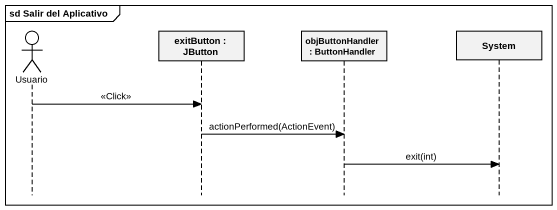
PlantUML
@startuml
mainframe sd Salir del Aplicativo
hide footbox
actor Usuario
participant "exitButton : JButton" as exitButton
participant "objButtonHandler : ButtonHandler" as objButtonHandler
participant System

Usuario -> exitButton : <<Click>>
exitButton -> objButtonHandler : actionPerformed(ActionEvent)
objButtonHandler -> System : exit(int)
@enduml
